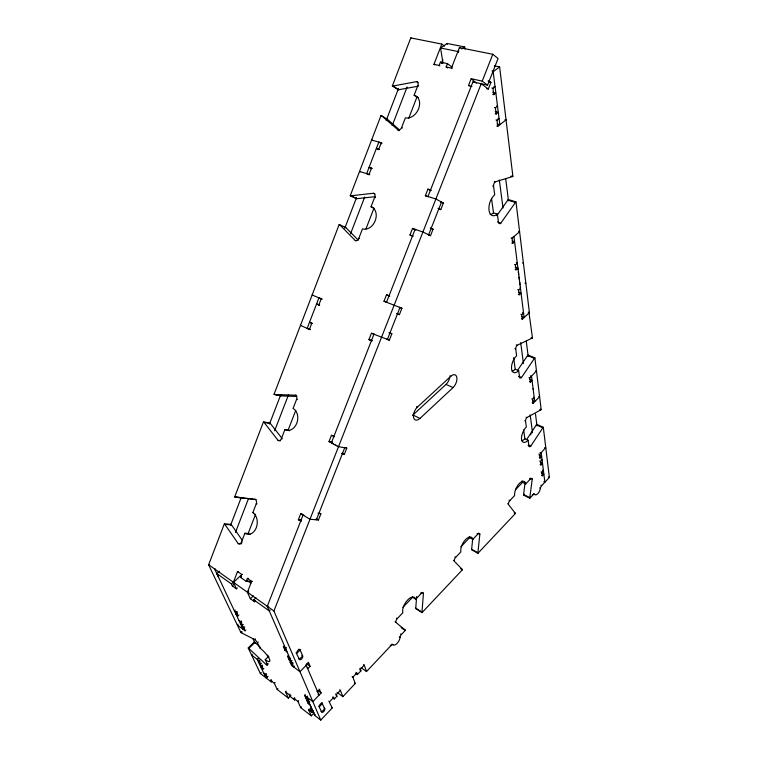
<?xml version="1.0" encoding="UTF-8"?>
<svg xmlns="http://www.w3.org/2000/svg" width="758" height="758" viewBox="0 0 758 758"><rect width="100%" height="100%" fill="white"/><g stroke="black" fill="none" stroke-linecap="round" stroke-linejoin="round"><path stroke-width="1.14" d="M453.54 560.427L462.2 569.4A2.71 1.289 -60.8 0 1 462.371 569.808L422.045 612.606L415.829 608.693A2.795 1.355 -59.3 0 1 415.772 608.143L416.625 596.508M422.045 612.606A2.805 1.345 -59.4 0 1 421.988 612.066L423.428 593.325L421.855 592.349M507.727 503.596L515.222 513.138A2.606 1.203 -62.8 0 1 515.364 513.554L477.919 553.302L471.684 549.796A2.672 1.27 -61.5 0 1 471.656 549.247L472.708 538.824M477.919 553.302A2.681 1.26 -61.6 0 1 477.891 552.753L479.852 534.096L478.27 533.225M526.564 439.668L536.361 424.868A2.644 1.251 -65.2 0 1 536.806 424.338L543.306 427.266L549.389 477.455L541.686 485.622A2.549 1.146 -63.8 0 0 540.407 488.275A5.126 2.321 -63.7 0 1 537.839 493.6A5.126 2.321 -63.7 0 1 534.665 494.377A2.568 1.165 -63.5 0 0 533.063 494.775L529.823 498.214L523.579 495.069A2.568 1.184 -63.5 0 1 523.57 494.519L525.029 483.007M529.823 498.214A2.577 1.175 -63.5 0 1 529.814 497.655L532.23 479.122L530.249 478.156M242.304 540.321L231.474 524.839A3.184 2.293 -84.4 0 0 230.944 524.337L224.33 523.873L208.649 564.738L273.913 611.005L320.776 720.1L332.212 707.963L328.858 701.093M256.109 499.531L235.312 497.163A3.203 2.321 -82.8 0 1 234.677 496.916L263.462 421.893L269.857 423.087A3.193 2.369 -79.2 0 1 270.416 423.542L281.805 438.077M296.577 396.425L281.047 395.894L274.709 394.501A3.221 2.388 -77.3 0 1 274.045 394.302L339.186 224.51L345.79 227.542L358.288 240.163M375.087 196.682L356.885 198.662A3.316 2.454 -65.8 0 1 356.175 198.568L350.243 195.687L381.028 115.472A3.42 2.473 -62.3 0 1 381.662 115.785L398.983 130.708M417.753 86.279L398.774 89.719A3.43 2.464 -60.6 0 1 398.035 89.681L392.35 85.957L410.779 37.9L441.791 44.087L444.539 46.181M230.536 525.341L241.177 497.674M269.478 424.063L280.773 394.7M344.729 228.329L356.535 197.63M386.163 120.55L398.528 88.383M301.277 325.599L300.49 325.362L309.406 329.427L311.746 323.325L312.523 323.571M319.63 305.038L316.55 303.996L318.815 304.981L321.174 298.841L312.144 294.985L312.921 295.26M369.79 174.795L369.061 174.416L371.486 168.105L369.089 167.366L371.657 168.731M379.521 149.525L378.792 149.118L381.236 142.769L371.6 140.022L372.339 140.438M235.454 532.448L248.548 498.461M274.642 430.743L288.457 394.909M350.528 233.824L364.712 196.995M392.218 125.61L407.093 87.009M224.33 523.873A3.203 2.302 -84.4 0 1 224.861 524.384L238.23 543.628A3.25 2.359 -85.2 0 0 241.451 542.093L244.862 533.272A11.408 8.357 -84.4 0 0 256.27 527.758A11.408 8.357 -84.4 0 0 252.84 512.616L256.27 503.738A3.25 2.397 -83.3 0 0 255.285 499.446M263.462 421.893A3.212 2.369 -79.2 0 1 264.021 422.348L278.082 440.407A3.259 2.435 -79.8 0 0 281.426 438.626L284.913 429.596A11.455 8.613 -78.7 0 0 296.776 423.22A11.455 8.613 -78.7 0 0 293.081 408.458L296.596 399.371A3.269 2.464 -77.5 0 0 295.544 395.193L274.709 394.501M339.186 224.51A3.316 2.454 -67.8 0 1 339.802 224.88L355.256 240.532A3.364 2.53 -67.6 0 0 358.847 238.268L362.495 228.831A11.853 8.897 -66.4 0 0 375.229 220.73A11.853 8.897 -66.4 0 0 371.032 206.735L374.698 197.232A3.402 2.539 -65.3 0 0 373.505 193.262L350.963 195.782A3.345 2.454 -65.9 0 1 350.243 195.687M397.912 130.063A3.468 2.539 -61.7 0 0 401.636 127.524L405.369 117.85A12.242 8.935 -60.6 0 0 418.615 108.764A12.242 8.935 -60.6 0 0 414.124 95.214L417.885 85.474A3.515 2.539 -59.8 0 0 416.606 81.637L393.099 85.986A3.449 2.464 -60.7 0 1 392.35 85.957M244.862 533.272L248.16 533.471L255.617 514.18M284.913 429.596L288.106 430.174L295.743 410.438M365.991 228.802L373.978 208.166M408.761 118.229L416.938 97.081L414.124 95.214M238.382 571.551L237.548 571.532L233.379 582.277L234.639 582.286M434.656 64.828L433.955 64.326L441.791 44.087M252.471 581.367L246.227 581.348L240.599 577.397L241.736 574.46L242.569 574.469M439.848 65.946L439.157 65.444L440.436 62.147L447.438 63.644L452.223 67.178M441.421 63.312L442.88 59.55M246.227 581.348L247.373 578.392L248.207 578.392M447.523 67.955L446.149 66.95L447.438 63.644M452.128 68.599L451.436 68.097L459.414 47.612L492.785 54.273L498.063 58.508L487.565 85.152L472.916 81.892L427.967 196.512L428.441 196.767M301.457 521.229L298.368 519.751L300.765 513.63L301.978 513.735M341.394 453.502L344.34 454.326L346.785 448.13L338.513 446.699L329.01 441.563L331.445 435.329L333.018 435.623M372.178 340.948L368.947 339.622L371.448 333.245L374.082 334.098M396.491 313.566L399.39 314.655L401.911 308.26L383.993 301.239L386.514 294.815L389.764 296.103M412.494 236.155L409.964 234.961L412.513 228.442L422.907 232.014L430.506 235.7L433.074 229.191L430.212 227.921M427.133 196.635L425.352 195.687L427.929 189.102L431.264 190.305M469.23 85.948L468.548 85.446L471.192 78.709L482.221 81.144L487.565 85.152M294.426 666.111L293.611 666.936L267.271 606.286L303.058 515.023L303.863 515.099M476.412 83.124L471.192 78.709M273.913 611.005L481.207 83.74L488.313 89.037L490.957 82.319L488.161 80.755M482.221 81.144L492.785 54.273M481.055 84.678L481.548 83.427M399.968 307.54L387.366 339.527L386.741 339.252M300.765 513.63L309.975 519.277L318.474 519.96L320.88 513.848L320.018 513.318M371.448 333.245L389.337 340.162L391.848 333.795L390.436 333.188M439.318 209.123L440.796 209.606L443.373 203.059L435.888 199.013L425.352 195.687M528.108 445.514L528.913 445.903A2.681 1.27 -64.7 0 0 530.771 446.121L542.861 427.796A2.653 1.241 -65.2 0 1 543.306 427.266M518.68 376.688L519.543 377.048A2.852 1.421 -66.4 0 0 521.532 377.493L534.418 358.363A2.833 1.393 -66.9 0 1 534.883 357.814L528.023 355.038A2.814 1.402 -67 0 0 527.559 355.587L517.932 369.838M498.394 222.473L500.782 223.231L515.449 202.433A3.259 1.753 -71.8 0 1 515.98 201.855L508.343 199.562A3.24 1.762 -71.9 0 0 507.803 200.14L496.85 215.623M337.092 692.405L342.853 696.668L355.246 683.508L352.877 677.131L352.1 676.572M361.121 667.732L366.521 671.541L390.976 645.589A2.871 1.393 -58 0 1 393.061 644.802A5.732 2.776 -58.2 0 0 397.211 643.258A5.732 2.776 -58.2 0 0 400.025 637.412A2.843 1.374 -58.4 0 1 401.427 634.493L405.284 630.4A2.843 1.374 -58.5 0 0 405.066 630.021L395.089 621.731M332.762 697.843L334.306 698.999L337.007 696.147L335.595 693.987M355.834 673.492L357.388 674.601L360.95 670.83L359.595 668.67M320.776 720.1L314.655 715.381L315.375 714.623M523.579 495.069L524.394 494.216M541.553 475.399L542.34 475.787L543.856 474.176L541.496 473.039M329.635 701.671L333.662 697.417L332.895 696.839M336.372 694.555L340.37 690.339L339.593 689.761M352.877 677.131L356.8 672.99L356.014 672.441M360.372 669.219L364.247 665.126L363.47 664.577M309.349 708.872L308.582 709.678L311.955 712.264L313.48 710.663M542.34 475.787L541.894 472.3L543.439 470.671L542.444 470.197M294.72 697.625L293.962 698.412L297.913 701.453L300.67 707.631L311.301 715.855L314.314 712.681M540.16 464.578L540.956 464.957L542.51 463.327L540.397 462.323M311.955 712.264L310.477 708.882L311.244 708.076M395.875 622.242A2.89 1.421 -58.6 0 1 397.239 618.613L402.83 612.748A10.025 4.927 -59.1 0 1 407.577 600.061A10.025 4.927 -59.1 0 1 415.716 599.246L421.173 593.523A2.833 1.383 -59.6 0 1 423.428 593.325M454.336 560.892A2.757 1.327 -61 0 1 455.672 557.357L460.855 551.928A9.579 4.595 -61.5 0 1 465.535 539.601A9.579 4.595 -61.5 0 1 472.784 539.421L477.843 534.125A2.71 1.289 -61.9 0 1 479.852 534.096M508.523 504.013A2.644 1.241 -63.1 0 1 509.84 500.574L514.644 495.543A9.21 4.283 -63.5 0 1 519.258 483.557A9.21 4.283 -63.5 0 1 525.73 483.926L530.429 478.999A2.606 1.203 -63.8 0 1 532.23 479.122M307.568 699.625L306.791 700.43L308.838 701.993L309.615 701.188M310.477 708.882L312.514 710.445L310.23 705.186L308.184 703.623L309.728 702.012M540.956 464.957L540.501 461.395L542.046 459.784L541.25 459.405M402.896 607.366L412.56 597.276A10.006 4.946 -59.1 0 0 412.418 596.859M460.864 546.812L469.619 537.668A9.551 4.614 -61.5 0 0 469.373 536.854M515.44 489.801L522.565 482.353A9.181 4.292 -63.5 0 0 522.063 480.818M319.014 689.107L321.155 692.954L312.846 701.633L304.574 695.342L305.36 694.536M539.289 457.737L540.084 458.107L541.629 456.496L539.241 455.369M300.67 707.631L301.428 706.854M308.838 701.993L308.032 700.136L308.809 699.321M319.791 689.695L317.716 691.855L316.929 691.268M540.084 458.107L539.62 454.506L545.419 447.883M307.416 696.1L306.63 696.905L314.655 715.381M308.032 700.136L305.986 698.573L307.54 696.953M286.297 691.144L285.539 691.921L289.423 694.915L290.125 696.469L294.663 699.966L295.421 699.189M297.913 701.453L298.671 700.667M289.423 694.915L290.181 694.139M271.298 679.613L270.54 680.371L274.33 683.29L277.21 689.486L288.362 698.109L290.608 695.797M290.125 696.469L290.882 695.692M307.833 662.265L308.639 662.843L299.978 671.673L291.508 665.372L289.992 661.886L290.807 661.061M308.639 662.843L310.079 666.32L307.938 668.509L307.132 667.921M277.21 689.486L277.959 688.728M530.79 434.817L530.932 433.358M292.92 662.625L292.105 663.458L289.992 661.886M291.508 665.372L293.138 663.724M274.33 683.29L275.088 682.532M292.038 660.588L291.214 661.412L289.101 659.848L287.566 656.324L288.391 655.499M259.359 646.422L255.001 642.405A2.899 0.701 47 0 0 254.432 641.931L248.226 647.976L260.364 673.511L271.269 681.925L272.027 681.167M258.251 658.295L257.218 659.308L265.944 677.823L267.072 676.695M266.598 674.497L265.092 676.003L266.968 677.453L268.095 676.316M289.101 659.848L290.74 658.2M266.968 677.453L265.489 674.317L266.248 673.559M286.382 647.521L285.539 648.355L283.407 646.782L284.241 645.958M260.364 673.511L261.283 672.602M287.102 651.956L284.98 650.383L286.221 649.142M532.249 402.896L533.092 403.265L539.611 396.766L534.883 357.814M263.784 668.291L263.017 669.049L261.519 665.856L262.287 665.088M262.656 666.083L261.131 667.599L263.017 669.049M533.092 403.265L532.58 399.286L534.219 397.656L533.386 397.296M248.226 647.976A2.909 0.682 47.1 0 1 248.795 648.45L266.333 664.719L267.498 663.563M266.333 664.719A2.947 0.701 46.8 0 0 267.508 664.558L268.294 663.781M260.392 663.648L259.624 664.406L261.519 665.856M259.899 661.402L258.743 662.539L260.638 663.989L261.406 663.222M267.508 664.558L265.234 659.621L268.36 656.523L267.697 655.073M260.638 663.989L259.122 660.758L259.899 659.991M252.338 654.249L251.561 655.007L259.122 660.758M529.539 381.729L530.392 382.089L532.059 380.459L529.51 379.388M265.234 659.621A10.432 2.511 46.9 0 0 269.403 658.948A10.432 2.511 46.9 0 0 259.805 647.9L260.61 647.114M259.805 647.9L257.445 642.784L258.241 641.998M530.392 382.089L529.861 377.967L536.114 371.278M209.492 564.767L208.611 564.805L240.836 632.428A2.966 0.711 47.3 0 0 241.347 632.769L254.679 639.591L255.484 638.814M248.795 648.45L255.001 642.405M270.151 610.048L269.27 610.901L253.741 599.834L255.929 597.768M244.711 627.804L243.11 629.348L216.816 573.55L219.413 571.181M240.836 632.428L241.631 631.67M241.347 632.769L242.143 632.001M238.135 624.279L237.33 625.047L245.042 630.789L245.848 630.021M242.276 625.104L241.47 625.871L243.413 627.321L245.042 630.789M241.726 622.678L240.504 623.834L242.456 625.274L243.261 624.497M243.413 627.321L244.218 626.544M242.456 625.274L240.798 621.759L241.613 620.982M247.373 578.392L251.637 581.358L247.402 592.225L250.348 598.754L254.603 601.786L255.484 600.961M237.699 612.852L236.06 614.397L238.021 615.837L238.836 615.06M235.198 610.038L234.374 610.815L236.335 612.256L238.021 615.837M250.348 598.754L253.399 595.873M236.335 612.256L237.159 611.469M248.738 590.984L247.421 592.225L248.245 592.225M216.816 573.55L231.417 583.954L232.318 585.896L236.439 588.833L237.311 588.028M450.868 376.205L417.393 407.103A7.912 4.425 -64.2 0 0 413.565 417.516A7.912 4.425 -64.2 0 0 419.979 418.425L453.076 387.575A7.751 4.226 -65.6 0 0 456.837 377.38A7.751 4.226 -65.6 0 0 450.868 376.205L449.968 375.807M232.318 585.896L234.487 583.887M521.476 318.834L522.366 319.175L529.406 312.628L515.98 201.855M412.703 415.232A7.874 4.453 -64.2 0 0 412.939 415.005L446.017 384.401A7.703 4.254 -65.7 0 0 449.759 377.124M522.366 319.175L521.779 314.598L523.56 312.959L522.66 312.618M231.417 583.954L233.597 581.936M241.3 576.45L240.438 575.843L233.455 582.315L236.439 588.833M518.349 294.445L519.249 294.777L521.059 293.128L518.794 292.304M519.249 294.777L518.643 290.011L520.462 288.372L520.301 287.13M515.146 269.478L516.065 269.801L517.913 268.152L515.156 267.195M516.065 269.801L515.44 264.855L517.288 263.206L516.369 262.893M511.764 243.081L512.702 243.394L514.587 241.745L512.247 240.978M512.702 243.394L512.048 238.239L519.6 231.692L518.661 231.389M496.755 126.074L497.769 126.321L506.05 119.868L505.539 119.745M495.978 119.963L496.992 120.209L499.077 118.589L498.063 118.343M495.182 113.757L496.196 114.003L498.3 112.383L495.249 111.653M494.387 107.532L495.41 107.778L497.513 106.167L496.746 105.987M492.7 94.409L493.733 94.646L495.865 93.035L492.776 92.334M491.885 88.023L492.918 88.25L495.059 86.649L494.026 86.412M493.174 71.688L499.626 66.912L512.882 176.282A3.354 1.819 -72.9 0 1 512.304 176.633L495.211 181.854L494.235 181.569M442.985 63.141L440.578 47.991L458.164 51.563L458.988 50.985M461.84 48.957L464.682 46.949L464.976 49.005M440.578 47.991L447.078 43.452L464.682 46.949M528.913 445.903L528.155 440.284A9.484 4.539 -64.9 0 1 521.542 439.403A9.484 4.539 -64.9 0 1 526.336 426.962L525.55 421.154A2.738 1.327 -65.3 0 1 526.924 417.554L540.691 409.926A2.719 1.298 -65.7 0 0 541.155 409.547L539.611 396.766L538.767 396.415M519.543 377.048L518.68 370.719A10.119 5.107 -66.7 0 1 511.555 369.042A10.119 5.107 -66.7 0 1 516.634 355.673L515.734 349.106A2.928 1.488 -67.2 0 1 517.193 345.241L531.964 338.201A2.899 1.45 -67.6 0 0 532.467 337.831L528.961 312.467M267.261 606.305L268.503 606.277M240.599 577.397L241.432 577.406M215.452 569.078L214.609 569.059L218.351 576.819M238.23 543.628L241.546 543.789M241.451 542.093L242.276 542.131M224.861 524.384L231.474 524.839M298.368 519.751L301.191 519.979M252.84 512.616L253.655 512.692M320.88 513.848L317.915 513.138M256.27 503.738L257.085 503.814M234.677 496.916L240.011 497.438M235.312 497.163L253.001 499.086M254.252 499.228L255.503 499.37M278.082 440.407L280.488 440.805M281.426 438.626L282.232 438.768M329.01 441.563L332.535 442.189M332.156 442.975L331.369 442.843L373.921 334.325L374.424 334.486M334.6 436.741L331.445 435.329M264.021 422.348L270.416 423.542M494.339 65.813L499.626 66.912M492.056 70.882L493.098 71.1L499.844 124.7L497.153 124.037M433.955 64.326L439.157 65.444M446.149 66.95L451.436 68.097M488.37 81.75L490.957 82.319M274.045 394.302L280.394 395.695A3.203 2.378 -77.3 0 0 281.047 395.894M296.596 399.371L297.392 399.542M295.544 395.193L296.729 395.458M486.759 88.695L488.313 89.037M468.548 85.446L471.959 86.564M505.036 119.622L506.05 119.868M511.906 176.008L512.882 176.282M510.845 176.216L512.304 176.633M378.792 149.118L376.375 148.416L377.475 149.032M492.596 186.061L493.572 186.345L494.728 194.797A11.673 6.434 -71.9 0 0 489.014 210.298A11.673 6.434 -71.9 0 0 497.352 214.107L498.461 222.217A3.278 1.791 -71.3 0 0 500.782 223.231M507.803 200.14L515.449 202.433M310.268 329.36L307.161 328.404L318.9 297.875L321.979 298.936M309.406 329.427L310.183 329.664M490.17 214.514A11.645 6.452 -72 0 0 493.515 212.903L497.352 214.107M369.061 174.416L359.548 171.431L360.287 171.82M311.832 323.05L309.501 322.321L311.746 323.325M368.947 339.622L371.97 340.569M440.853 201.846L441.516 202.054L428.621 234.781L427.976 234.563M440.91 202.272L443.373 203.059M497.504 221.914L498.461 222.217M437.944 208.298L440.796 209.606M513.308 236.392L513.943 236.591L524.129 317.536L521.76 316.636M511.1 237.927L512.048 238.239M391.848 333.795L388.939 332.743M431.122 228.528L433.074 229.191M318.815 304.981L319.582 305.237M522.499 262.931L523.427 263.253M514.511 264.533L515.44 264.855M428.554 235.027L430.506 235.7M321.174 298.841L321.942 299.116M409.964 234.961L413.262 236.202M524.962 283.141L525.872 283.464M517.742 289.689L518.643 290.011M383.993 301.239L386.968 302.338M386.997 302.442L386.495 302.262L415.1 229.323L415.583 229.56M528.222 312.182L529.406 312.628M520.888 314.267L521.779 314.598M531.585 337.49L532.467 337.831M531.093 337.86L531.964 338.201M516.321 344.89L517.193 345.241M386.514 294.815L389.025 295.819M514.862 348.756L515.734 349.106M527.559 355.587L534.418 358.363M399.333 307.284L401.911 308.26M397.505 313.878L399.39 314.655M535.404 370.984L536.541 371.458M512.143 371.174A10.091 5.126 -66.8 0 0 515.232 369.279L518.68 370.719M530.401 375.864L531.538 376.338L534.722 401.636L532.637 400.726M529.008 377.617L529.861 377.967M518.965 376.404L521.532 377.493M355.256 240.532L356.004 240.855M531.746 398.926L532.58 399.286M387.006 339.139L389.337 340.162M358.847 238.268L359.595 238.599M540.331 409.178L541.155 409.547M539.857 409.557L540.691 409.926M526.099 417.184L526.924 417.554M536.361 424.868L542.861 427.796M446.017 384.401L453.076 387.575M524.716 420.775L525.55 421.154M544.756 447.58L545.826 448.073M523.655 429.9L524.887 438.768L528.155 440.284M528.743 445.173L530.771 446.121M540.113 452.393L541.184 452.896L544.879 482.24L543.827 481.728M538.824 454.127L539.62 454.506M539.705 461.016L540.501 461.395M416.502 406.676L417.393 407.103M412.513 228.442L415.763 230.006M541.098 471.912L541.894 472.3M548.337 476.943L549.389 477.455M371.032 206.735L372.993 207.683M412.939 415.005L419.979 418.425M350.963 195.782L356.885 198.662M544.481 482.05L544.812 481.737M529.634 478.611L530.429 478.999M540.899 485.234L541.686 485.622M539.62 487.896L540.407 488.275M522.565 482.353L525.73 483.926M374.698 197.232L375.437 197.601M533.49 493.79L534.665 494.377M532.277 494.387L533.063 494.775M373.505 193.262L374.973 194.01M523.57 494.519L529.814 497.655M509.054 500.166L509.84 500.574M514.445 512.73L515.222 513.138M514.189 512.948L515.364 513.554M368.625 174.691L366.664 173.667L378.81 142.078L381.719 143.745M371.486 168.105L372.216 168.494M345.894 447.646L346.785 448.13M344.141 447.447L344.729 447.77L316.361 519.798L315.783 519.438M332.554 443.477L333.15 443.8M334.335 444.444L334.932 444.766M336.126 445.401L336.713 445.723M337.916 446.377L338.513 446.699M342.114 453.113L344.34 454.326M427.929 189.102L430.771 190.656M477.047 533.689L477.843 534.125M469.619 537.668L472.784 539.421M377.835 149.231L378.564 149.639M471.656 549.247L477.891 552.753M381.236 142.769L381.966 143.186M454.885 556.903L455.672 557.357M460.637 568.491L462.2 569.4M461.205 569.125L462.371 569.808M381.028 115.472L387.414 119.281L399.523 129.912M316.313 518.643L318.474 519.96M401.636 127.524L402.356 127.96M420.377 593.04L421.173 593.523M412.56 597.276L415.716 599.246M415.772 608.143L421.988 612.066M396.453 618.102L397.239 618.613M401.181 627.482L405.066 630.021M402.176 628.373L404.118 629.642M404.507 629.889L405.284 630.4M393.099 85.986L398.774 89.719M400.641 633.982L401.427 634.493M399.248 636.9L400.025 637.412M391.895 644.025L393.061 644.802M390.199 645.067L390.976 645.589M417.885 85.474L418.587 85.957M416.606 81.637L418.009 82.603M237.548 571.532L241.736 574.46M247.392 580.704L250.898 583.158M360.173 670.28L360.95 670.83M354.479 682.949L355.246 683.508M298.965 649.123L300.177 650.004L302.679 655.964A2.426 1.289 -55.4 0 1 301.589 658.958A2.426 1.289 -55.4 0 1 299.391 659.289L298.586 658.693M301.874 655.376L302.679 655.964L299.391 659.289L296.056 652.752M440.436 62.147L441.128 62.658M441.469 62.905L442.16 63.416M306.497 663.686L310.079 666.32M305.948 664.652L319.08 695.114L318.038 694.337M410.779 37.9L411.48 38.421M472.916 81.892L473.598 82.395M238.855 620.319L240.798 621.759M287.566 656.324L289.679 657.887M336.23 695.569L337.007 696.147M318.028 690.623L321.155 692.954M331.435 707.385L332.212 707.963M321.79 702.837L324.775 708.702A2.302 1.128 -55.3 0 1 323.742 711.487A2.302 1.128 -55.3 0 1 321.724 711.923L320.947 711.336M323.998 708.114L324.775 708.702L321.724 711.923L318.711 706.068M263.613 672.877L265.489 674.317M459.414 47.612L460.097 48.133M270.54 680.371L271.269 681.925M252.859 638.558L255.048 643.258M285.539 691.921L288.362 698.109M293.962 698.412L294.663 699.966M240.438 575.843L240.807 576.667M253.741 599.834L254.603 601.786M308.582 709.678L311.301 715.855M283.407 646.782L284.98 650.383M304.574 695.342L305.986 698.573M306.791 700.43L308.184 703.623M333.662 697.417L334.306 698.999M340.37 690.339L342.853 696.668M356.8 672.99L357.388 674.601M364.247 665.126L366.521 671.541M447.078 43.452L447.239 44.476M458.164 51.563L458.315 52.586M491.516 198.501L493.515 212.903M513.63 357.719L515.232 369.279M499.332 180.025L503.009 208.005M520.689 342.616L523.437 363.546M530.183 414.872L532.523 432.695M517.913 268.152L518.074 269.441M518.718 274.538L518.396 271.999M519.353 279.607L519.04 277.077M519.988 284.629L519.675 282.118M505.7 178.689L508.495 200.823M526.279 341.252L528.193 356.364M535.499 414.067L537.005 425.939M492.918 88.25L493.733 94.646M495.41 107.778L496.196 114.003M496.992 120.209L497.769 126.321M533.082 388.589L533.149 389.119M493.572 186.345A3.392 1.876 -72.6 0 1 495.211 181.854M524.887 438.768A9.466 4.557 -64.9 0 1 522.006 440.739M241.859 497.807A3.174 2.321 -82.9 0 1 241.347 497.627M345.174 227.173A3.297 2.445 -67.7 0 1 345.79 227.542M386.769 118.968A3.392 2.464 -62.1 0 1 387.414 119.281M416.938 97.081A12.194 8.916 -60.6 0 1 418.473 97.668M250.339 534.399A11.361 8.347 -84.4 0 1 248.16 533.471M289.575 430.771A11.417 8.603 -78.7 0 1 288.106 430.174M254.679 639.591A3.013 0.73 47 0 1 257.445 642.784M268.967 656.959A10.413 2.539 46.9 0 1 268.36 656.523M322.557 703.424L319.488 706.655A2.312 1.146 -55.3 0 1 320.52 703.841A2.312 1.146 -55.3 0 1 322.557 703.424M300.177 650.004L296.871 653.339A2.445 1.298 -55.4 0 1 297.951 650.326A2.445 1.298 -55.4 0 1 300.177 650.004"/></g></svg>
